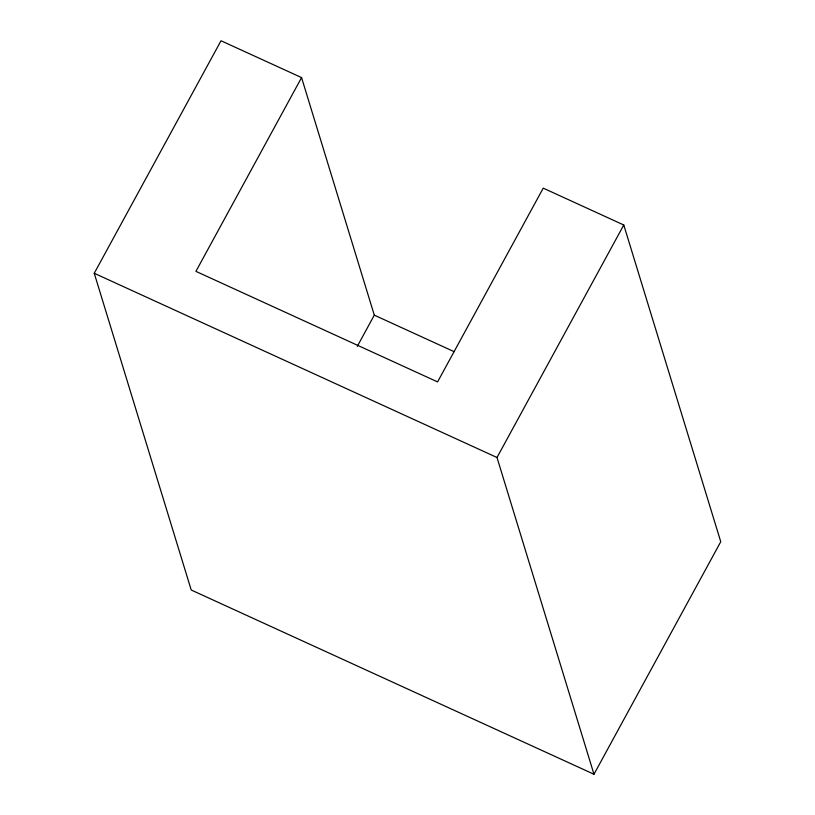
<?xml version="1.0" encoding="UTF-8"?>
<svg xmlns="http://www.w3.org/2000/svg" width="815" height="815" viewBox="0 0 815 815"><rect width="100%" height="100%" fill="white"/><g stroke="black" fill="none" stroke-linecap="round" stroke-linejoin="round"><path stroke-width="1.22" d="M301.57 77.598L195.926 271.364L437.584 381.909L543.228 188.143L623.781 224.991L720.755 541.731L593.982 774.25L191.219 590.009L94.245 273.269L221.018 40.75L301.57 77.598L374.299 315.15L357.306 346.334M593.982 774.25L497.007 457.51L623.781 224.991M374.299 315.15L454.087 351.652M94.245 273.269L497.007 457.51"/></g></svg>
